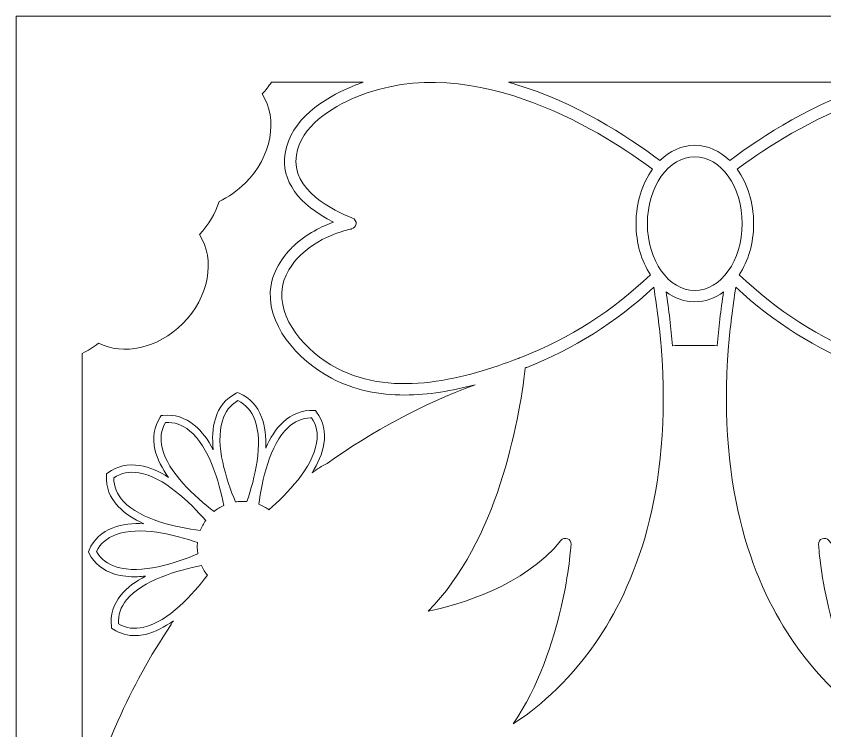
# Model space of a CAD drawing. Header units: millimetres. Extents: x -107 to 317, y -448 to 151.
# Drawn here: x -106.9 to 145.5, y -72 to 151.3 of the extents above; entities that cross this region are included whole.
import ezdxf

# ---------------------------------------------------------------- set-up
doc = ezdxf.new("R2010")
doc.units = ezdxf.units.MM
doc.header["$MEASUREMENT"] = 0
doc.layers.add('Layer 1', color=7, linetype='Continuous')

# ---------------------------------------------------------------- blocks, each defined once
blk = doc.blocks.new('block 2')
at = {"layer": 'Layer 1', "lineweight": 0}
blk.add_lwpolyline([(294.39, 151.25), (234.19, 151.25), (-24.28, 151.25), (-84.49, 151.25), (-106.89, 151.25), (-106.89, 131.3), (-106.89, 46.34), (-106.89, -447.94), (316.79, -447.94), (316.79, 46.34), (316.79, 131.3), (316.79, 151.25), (294.39, 151.25)], dxfattribs=at)
for points, knots in [([(91.74, 103.42), (88.56, 99.02), (86.6, 93.05), (86.6, 86.47), (86.6, 80.36), (88.3, 74.76), (91.09, 70.47), (79.26, 59.21), (65.85, 50.59), (51.17, 44.88), (50.75, 44.71), (50.31, 44.54), (49.88, 44.37), (49.86, 44.37), (49.84, 44.36), (49.82, 44.35), (33.89, 38.27), (11.27, 31.77), (-6.83, 41.33), (-16.56, 46.47), (-25.51, 56.86), (-23.8, 66.78), (-22.92, 71.89), (-18.83, 75.97), (-18.01, 76.74), (-11.21, 83.18), (-2.34, 84.78), (-2.24, 84.8), (-1.46, 84.93), (-0.85, 85.57), (-0.78, 86.37), (-0.69, 87.17), (-1.15, 87.92), (-1.9, 88.21), (-7.74, 90.47), (-21.14, 96.91), (-19.43, 107.83), (-18, 116.94), (-8.53, 122.7), (-0.85, 125.93), (36.46, 141.61), (78.89, 113.15), (91.74, 103.42)], [0, 0, 0, 0, 1, 1, 1, 2, 2, 2, 3, 3, 3, 4, 4, 4, 5, 5, 5, 6, 6, 6, 7, 7, 7, 8, 8, 8, 9, 9, 9, 10, 10, 10, 11, 11, 11, 12, 12, 12, 13, 13, 13, 14, 14, 14, 14]), ([(210.75, 125.93), (218.44, 122.7), (227.9, 116.93), (229.33, 107.83), (231.04, 96.91), (217.65, 90.47), (211.8, 88.21), (211.06, 87.92), (210.6, 87.17), (210.68, 86.37), (210.76, 85.58), (211.36, 84.93), (212.15, 84.8), (212.24, 84.78), (221.11, 83.18), (227.92, 76.74), (228.73, 75.97), (232.82, 71.89), (233.7, 66.78), (235.41, 56.86), (226.46, 46.47), (216.73, 41.33), (198.65, 31.78), (176.04, 38.26), (160.11, 44.34), (160.08, 44.35), (160.05, 44.37), (160.02, 44.38), (159.58, 44.54), (159.15, 44.71), (158.73, 44.88), (144.05, 50.59), (130.64, 59.21), (118.81, 70.47), (121.61, 74.76), (123.31, 80.36), (123.31, 86.47), (123.31, 93.05), (121.34, 99.02), (118.16, 103.42), (131.02, 113.15), (173.44, 141.61), (210.75, 125.93)], [0, 0, 0, 0, 1, 1, 1, 2, 2, 2, 3, 3, 3, 4, 4, 4, 5, 5, 5, 6, 6, 6, 7, 7, 7, 8, 8, 8, 9, 9, 9, 10, 10, 10, 11, 11, 11, 12, 12, 12, 13, 13, 13, 14, 14, 14, 14]), ([(-86.25, 45.93), (-84.51, 46.79), (-82.83, 47.85), (-81.23, 49.11), (-73.49, 45.22), (-62.68, 47.47), (-54.91, 55.23), (-46.63, 63.5), (-44.63, 75.25), (-49.65, 83.04), (-46.75, 86.18), (-44.72, 89.75), (-43.57, 93.4), (-40.65, 94.73), (-37.84, 96.65), (-35.35, 99.15), (-27.07, 107.42), (-25.07, 119.17), (-30.09, 126.95), (-29.01, 128.12), (-28.06, 129.35), (-27.22, 130.61), (-27.22, 130.61), (1.45, 130.61), (1.45, 130.61), (0.21, 130.19), (-1.02, 129.72), (-2.23, 129.21), (-10.75, 125.63), (-21.26, 119.11), (-22.94, 108.38), (-24.26, 99.99), (-18.79, 92.34), (-7.82, 86.92), (-11.36, 85.65), (-16.22, 83.34), (-20.46, 79.33), (-21.8, 78.06), (-26.26, 73.45), (-27.31, 67.39), (-29.4, 55.25), (-19.02, 43.74), (-8.49, 38.18), (-1.28, 34.37), (6.53, 32.92), (14.34, 32.92), (21.84, 32.92), (29.34, 34.26), (36.34, 36.15), (19.78, 29.99), (4.26, 21.65), (-9.84, 11.5), (-11.45, 10.73), (-13.03, 9.76), (-14.54, 8.65), (-12.7, 11.55), (-11.32, 14.6), (-10.83, 17.64), (-10.23, 21.35), (-11, 24.71), (-13.13, 27.62), (-13.13, 27.62), (-13.45, 28.06), (-13.45, 28.06), (-13.45, 28.06), (-14.01, 28.08), (-14.01, 28.08), (-17.61, 28.23), (-20.83, 27.01), (-23.58, 24.45), (-25.83, 22.35), (-27.6, 19.51), (-29, 16.37), (-28.85, 19.8), (-29.18, 23.13), (-30.28, 26.02), (-31.61, 29.53), (-33.96, 32.05), (-37.25, 33.5), (-37.25, 33.5), (-37.76, 33.73), (-37.76, 33.73), (-37.76, 33.73), (-38.25, 33.48), (-38.25, 33.48), (-41.44, 31.8), (-43.62, 29.13), (-44.72, 25.54), (-45.62, 22.6), (-45.74, 19.26), (-45.37, 15.84), (-46.96, 18.88), (-48.92, 21.6), (-51.3, 23.55), (-54.21, 25.92), (-57.5, 26.93), (-61.09, 26.54), (-61.09, 26.54), (-61.64, 26.49), (-61.64, 26.49), (-61.64, 26.49), (-61.94, 26.02), (-61.94, 26.02), (-63.86, 22.98), (-64.42, 19.58), (-63.57, 15.92), (-62.88, 12.91), (-61.31, 9.96), (-59.29, 7.18), (-62.18, 9.02), (-65.24, 10.4), (-68.28, 10.9), (-71.99, 11.5), (-75.34, 10.73), (-78.25, 8.6), (-78.25, 8.6), (-78.7, 8.27), (-78.7, 8.27), (-78.7, 8.27), (-78.72, 7.73), (-78.72, 7.73), (-78.87, 4.12), (-77.65, 0.9), (-75.09, -1.85), (-72.99, -4.1), (-70.15, -5.87), (-67.01, -7.26), (-70.44, -7.12), (-73.77, -7.46), (-76.65, -8.54), (-80.16, -9.88), (-82.68, -12.22), (-84.14, -15.52), (-84.14, -15.52), (-84.36, -16.02), (-84.36, -16.02), (-84.36, -16.02), (-84.11, -16.52), (-84.11, -16.52), (-82.44, -19.71), (-79.77, -21.89), (-76.18, -22.99), (-73.96, -23.67), (-71.52, -23.9), (-68.98, -23.82), (-68.16, -23.79), (-67.32, -23.73), (-66.47, -23.63), (-69.52, -25.23), (-72.23, -27.18), (-74.18, -29.57), (-76.56, -32.48), (-77.57, -35.78), (-77.18, -39.36), (-77.18, -39.36), (-77.12, -39.9), (-77.12, -39.9), (-77.12, -39.9), (-76.65, -40.2), (-76.65, -40.2), (-74.41, -41.63), (-71.96, -42.3), (-69.37, -42.22), (-68.45, -42.19), (-67.51, -42.06), (-66.55, -41.84), (-63.55, -41.15), (-60.6, -39.58), (-57.82, -37.55), (-58.14, -38.06), (-58.45, -38.57), (-58.73, -39.08), (-71.31, -57.87), (-80.73, -78.96), (-86.25, -101.58), (-86.25, -101.58), (-86.25, 45.93), (-86.25, 45.93)], [0, 0, 0, 0, 1, 1, 1, 2, 2, 2, 3, 3, 3, 4, 4, 4, 5, 5, 5, 6, 6, 6, 7, 7, 7, 8, 8, 8, 9, 9, 9, 10, 10, 10, 11, 11, 11, 12, 12, 12, 13, 13, 13, 14, 14, 14, 15, 15, 15, 16, 16, 16, 17, 17, 17, 18, 18, 18, 19, 19, 19, 20, 20, 20, 21, 21, 21, 22, 22, 22, 23, 23, 23, 24, 24, 24, 25, 25, 25, 26, 26, 26, 27, 27, 27, 28, 28, 28, 29, 29, 29, 30, 30, 30, 31, 31, 31, 32, 32, 32, 33, 33, 33, 34, 34, 34, 35, 35, 35, 36, 36, 36, 37, 37, 37, 38, 38, 38, 39, 39, 39, 40, 40, 40, 41, 41, 41, 42, 42, 42, 43, 43, 43, 44, 44, 44, 45, 45, 45, 46, 46, 46, 47, 47, 47, 48, 48, 48, 49, 49, 49, 50, 50, 50, 51, 51, 51, 52, 52, 52, 53, 53, 53, 54, 54, 54, 55, 55, 55, 56, 56, 56, 57, 57, 57, 58, 58, 58, 59, 59, 59, 59]), ([(163.08, 130.61), (162.42, 130.43), (161.77, 130.24), (161.11, 130.04), (142.16, 124.29), (126.09, 113.92), (115.85, 106.13), (112.79, 109.13), (109.03, 110.92), (104.95, 110.92), (100.87, 110.92), (97.11, 109.13), (94.05, 106.13), (83.81, 113.92), (67.74, 124.29), (48.8, 130.04), (48.13, 130.24), (47.48, 130.43), (46.82, 130.61), (46.82, 130.61), (163.08, 130.61), (163.08, 130.61)], [0, 0, 0, 0, 1, 1, 1, 2, 2, 2, 3, 3, 3, 4, 4, 4, 5, 5, 5, 6, 6, 6, 7, 7, 7, 7]), ([(104.95, 65.59), (96.79, 65.59), (90.15, 74.96), (90.15, 86.47), (90.15, 97.99), (96.79, 107.36), (104.95, 107.36), (113.11, 107.36), (119.75, 97.99), (119.75, 86.47), (119.75, 74.96), (113.11, 65.59), (104.95, 65.59)], [0, 0, 0, 0, 1, 1, 1, 2, 2, 2, 3, 3, 3, 4, 4, 4, 4]), ([(65.19, -11.96), (64.47, -11.68), (63.65, -11.9), (63.17, -12.5), (51.57, -26.8), (31.56, -32.52), (21.69, -34.56), (43.32, -12.86), (50.02, 24.34), (52.01, 41.23), (52.01, 41.29), (52.02, 41.34), (52.03, 41.39), (52.17, 41.45), (52.33, 41.5), (52.47, 41.56), (66.99, 47.22), (80.32, 55.62), (92.14, 66.56), (93.18, 60.15), (93.92, 54.02), (94.4, 48.17), (98.19, 2.18), (85.92, -27.22), (74, -44.42), (64.83, -57.64), (54.82, -65.57), (48.28, -69.8), (64.18, -46.01), (66.23, -15.16), (66.32, -13.73), (66.37, -12.96), (65.91, -12.25), (65.19, -11.96)], [0, 0, 0, 0, 1, 1, 1, 2, 2, 2, 3, 3, 3, 4, 4, 4, 5, 5, 5, 6, 6, 6, 7, 7, 7, 8, 8, 8, 9, 9, 9, 10, 10, 10, 11, 11, 11, 11]), ([(161.64, -69.82), (155.1, -65.58), (145.08, -57.65), (135.9, -44.42), (123.98, -27.22), (111.71, 2.18), (115.5, 48.17), (115.98, 54.02), (116.72, 60.15), (117.76, 66.56), (129.58, 55.62), (142.92, 47.22), (157.43, 41.56), (157.58, 41.5), (157.73, 41.45), (157.88, 41.39), (157.88, 41.34), (157.89, 41.29), (157.9, 41.23), (159.88, 24.34), (166.59, -12.86), (188.22, -34.56), (178.34, -32.52), (158.33, -26.8), (146.74, -12.5), (146.25, -11.9), (145.43, -11.68), (144.71, -11.96), (143.99, -12.25), (143.53, -12.96), (143.58, -13.73), (143.67, -15.16), (145.72, -45.98), (161.64, -69.82)], [0, 0, 0, 0, 1, 1, 1, 2, 2, 2, 3, 3, 3, 4, 4, 4, 5, 5, 5, 6, 6, 6, 7, 7, 7, 8, 8, 8, 9, 9, 9, 10, 10, 10, 11, 11, 11, 11]), ([(113.93, 65.17), (113.04, 59.44), (112.37, 53.82), (111.92, 48.32), (109.61, 48.4), (107.29, 48.44), (104.95, 48.44), (102.62, 48.44), (100.29, 48.4), (97.98, 48.32), (97.52, 53.82), (96.85, 59.44), (95.97, 65.17), (98.63, 63.18), (101.69, 62.03), (104.95, 62.03), (108.21, 62.03), (111.27, 63.18), (113.93, 65.17)], [0, 0, 0, 0, 1, 1, 1, 2, 2, 2, 3, 3, 3, 4, 4, 4, 5, 5, 5, 6, 6, 6, 6]), ([(-42.53, 24.87), (-41.66, 27.71), (-40.06, 29.77), (-37.67, 31.17), (-35.2, 29.94), (-33.47, 27.97), (-32.42, 25.21), (-29.62, 17.83), (-32.45, 6.72), (-34.85, -0.35), (-35.44, -0.3), (-36.04, -0.27), (-36.65, -0.3), (-37.25, -0.32), (-37.84, -0.37), (-38.43, -0.47), (-41.3, 6.43), (-44.84, 17.33), (-42.53, 24.87)], [0, 0, 0, 0, 1, 1, 1, 2, 2, 2, 3, 3, 3, 4, 4, 4, 5, 5, 5, 6, 6, 6, 6]), ([(-27.99, -2.9), (-28.95, -2.22), (-30.01, -1.65), (-31.13, -1.21), (-30.16, 6.2), (-27.79, 17.41), (-22.01, 22.78), (-19.93, 24.72), (-17.62, 25.71), (-14.99, 25.8), (-14.88, 25.8), (-14.77, 25.8), (-14.66, 25.8), (-13.13, 23.5), (-12.62, 20.94), (-13.1, 18.01), (-14.36, 10.23), (-22.36, 2.02), (-27.99, -2.9)], [0, 0, 0, 0, 1, 1, 1, 2, 2, 2, 3, 3, 3, 4, 4, 4, 5, 5, 5, 6, 6, 6, 6]), ([(-61.34, 16.43), (-62.01, 19.33), (-61.67, 21.91), (-60.28, 24.32), (-57.52, 24.49), (-55.05, 23.65), (-52.75, 21.78), (-46.65, 16.79), (-43.54, 5.76), (-42.09, -1.57), (-43.18, -2.08), (-44.2, -2.72), (-45.12, -3.46), (-51.05, 1.08), (-59.57, 8.75), (-61.34, 16.43)], [0, 0, 0, 0, 1, 1, 1, 2, 2, 2, 3, 3, 3, 4, 4, 4, 5, 5, 5, 5]), ([(-73.42, -0.28), (-75.44, 1.89), (-76.43, 4.29), (-76.44, 7.07), (-74.13, 8.6), (-71.57, 9.11), (-68.65, 8.64), (-60.86, 7.38), (-52.65, -0.63), (-47.73, -6.25), (-48.42, -7.22), (-48.99, -8.28), (-49.42, -9.41), (-56.83, -8.43), (-68.04, -6.05), (-73.42, -0.28)], [0, 0, 0, 0, 1, 1, 1, 2, 2, 2, 3, 3, 3, 4, 4, 4, 5, 5, 5, 5]), ([(-50.34, -14.91), (-50.32, -15.52), (-50.26, -16.11), (-50.17, -16.69), (-57.07, -19.56), (-67.97, -23.11), (-75.51, -20.79), (-78.35, -19.93), (-80.41, -18.34), (-81.81, -15.94), (-80.57, -13.46), (-78.61, -11.74), (-75.84, -10.69), (-68.47, -7.89), (-57.36, -10.72), (-50.28, -13.13), (-50.34, -13.71), (-50.36, -14.31), (-50.34, -14.91)], [0, 0, 0, 0, 1, 1, 1, 2, 2, 2, 3, 3, 3, 4, 4, 4, 5, 5, 5, 6, 6, 6, 6]), ([(-49.06, -20.35), (-48.56, -21.45), (-47.92, -22.47), (-47.17, -23.39), (-51.72, -29.32), (-59.39, -37.84), (-67.07, -39.61), (-69.96, -40.27), (-72.55, -39.93), (-74.95, -38.56), (-75.12, -35.79), (-74.28, -33.32), (-72.41, -31.02), (-67.43, -24.91), (-56.39, -21.8), (-49.06, -20.35)], [0, 0, 0, 0, 1, 1, 1, 2, 2, 2, 3, 3, 3, 4, 4, 4, 5, 5, 5, 5])]:
    blk.add_open_spline(points, degree=3, knots=knots, dxfattribs=at)

msp = doc.modelspace()

# ---------------------------------------------------------------- block references
at = {"layer": 'Layer 1'}
msp.add_blockref('block 2', (0, 0), dxfattribs=at)

doc.saveas('drawing.dxf')
